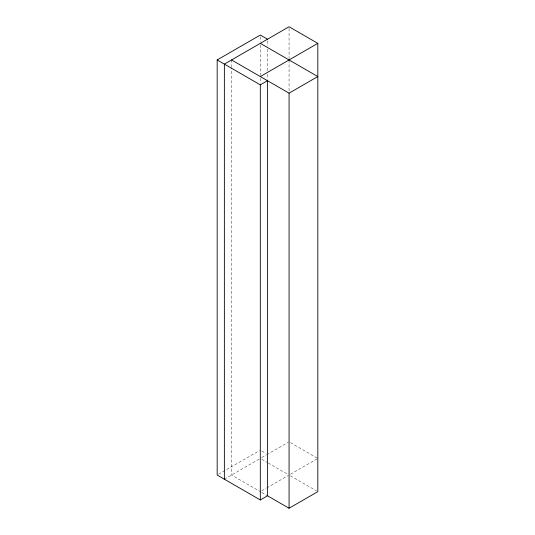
<?xml version="1.0" encoding="UTF-8"?>
<svg xmlns="http://www.w3.org/2000/svg" width="535" height="535" viewBox="0 0 535 535"><rect width="100%" height="100%" fill="white"/><g stroke="black" fill="none" stroke-linecap="round" stroke-linejoin="round"><path stroke-width="0.4" stroke-dasharray="2.67 2.01" d="M218.614 474.211L259.589 450.557M224.366 479.193L261.026 458.027M261.749 457.612L266.062 455.118M266.778 454.703L288.352 442.251M261.749 490.816L266.062 488.328M266.778 487.913L288.352 475.461M290.505 474.211L317.108 458.856M290.505 442.666L317.108 458.027M261.749 450.972L266.062 453.459M261.749 459.271L267.5 462.588M268.222 463.009L288.352 474.625M290.505 475.876L316.386 490.816M261.026 492.06L231.555 475.047L231.555 67.47M261.749 492.474L267.5 495.798M289.067 28.422L289.067 58.489M289.067 59.953L289.067 91.893M267.5 40.874L267.5 45.883M267.5 49.227L267.5 70.941M267.5 74.278L267.5 79.294M260.311 36.721L260.311 41.73M260.311 45.027L260.311 75.141M260.311 78.23L260.311 83.239M231.555 59.953L231.555 66.641"/><path stroke-width="0.8" d="M224.366 479.193L224.366 64.106L289.067 26.75L317.823 43.355L317.823 491.645L289.067 508.25L267.5 495.798L260.311 499.951L217.177 475.047L217.177 59.953L260.311 35.049L267.5 39.202M260.311 76.558L317.823 43.355M217.177 59.953L260.311 84.864L267.5 80.711L267.5 495.798M231.555 59.953L289.067 93.164L317.823 76.558L260.311 43.355M289.067 93.164L289.067 508.25M260.311 84.864L260.311 499.951"/></g></svg>
